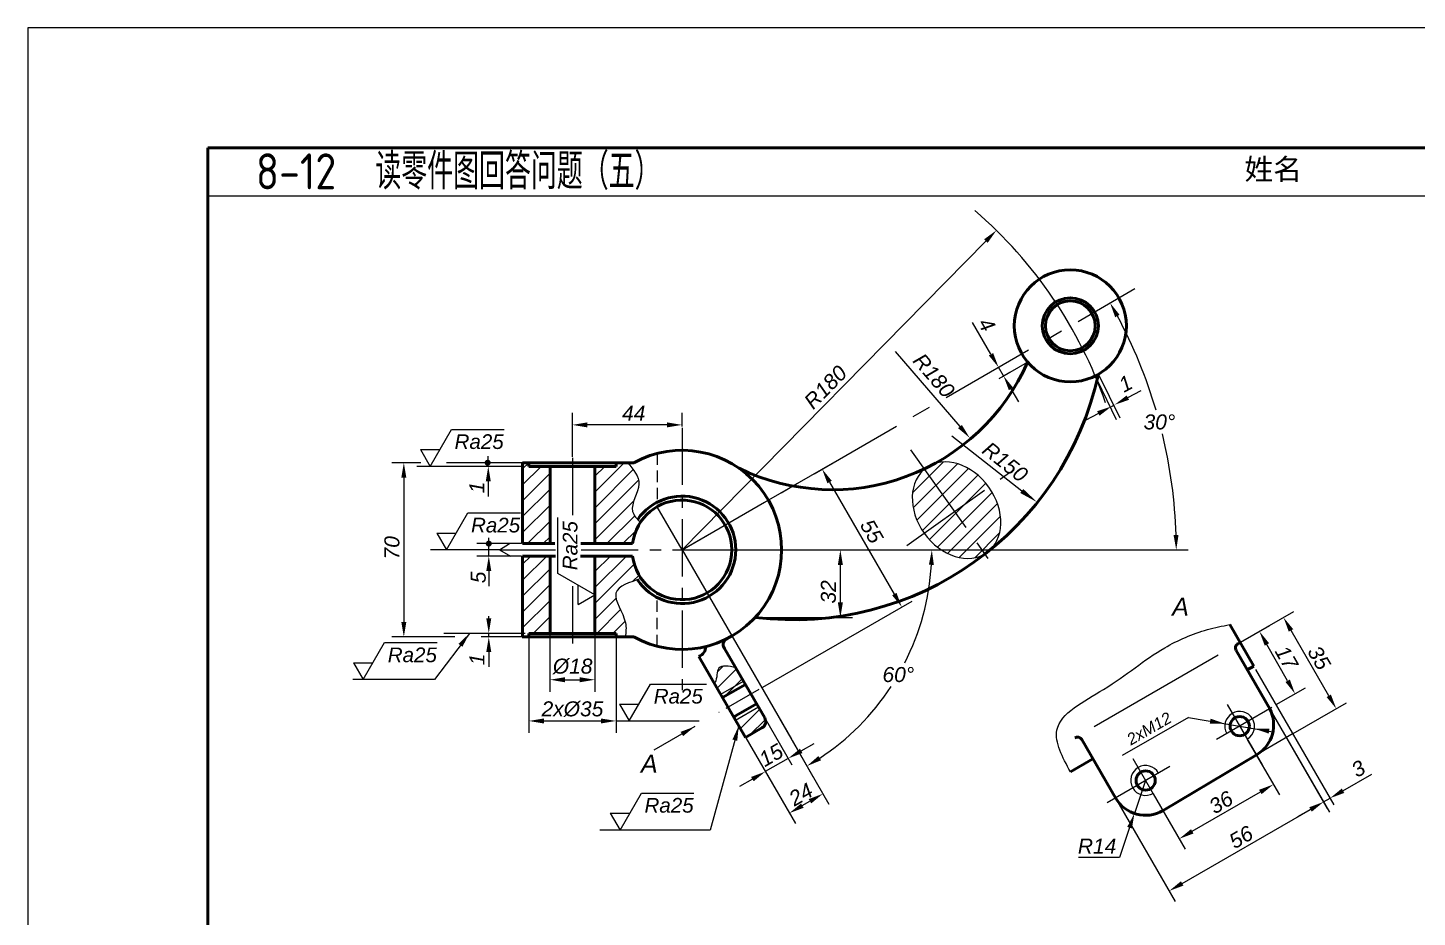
# Model space of a CAD drawing. Header units: millimetres. Extents: x 769 to 2439, y 381 to 1643.
# Drawn here: x 2067.2 to 2298.7, y 837.5 to 985.8 of the extents above; entities that cross this region are included whole.
import ezdxf
from ezdxf.enums import TextEntityAlignment as Align

# ---------------------------------------------------------------- set-up
doc = ezdxf.new("R2010")
doc.units = ezdxf.units.MM
doc.linetypes.add('CENTER', pattern=[50.8, 31.75, -6.35, 6.35, -6.35])
doc.linetypes.add('HIDDEN', pattern=[9.525, 6.35, -3.175])
for name, color, linetype in [('7标注层', 7, 'Continuous'), ('ST尺寸', 7, 'Continuous'), ('中心线', 250, 'CENTER'), ('文字', 7, 'Continuous'), ('答案细实线', 7, 'Continuous'), ('细实线', 7, 'Continuous'), ('虚线', 250, 'HIDDEN')]:
    doc.layers.add(name, color=color, linetype=linetype)
doc.layers.add('粗实线', color=7, linetype='Continuous', lineweight=50)
doc.styles.add('DIM', font='ariali.ttf')
doc.styles.add('样式 1', font='ariali.ttf')
doc.styles.add('汉字', font='gbenor.shx', dxfattribs={"height": 5, "bigfont": 'gbcbig.shx'})
doc.dimstyles.new('ISO-25', dxfattribs={"dimtxt": 2.5, "dimasz": 2.5, "dimexe": 1.25, "dimexo": 0.625, "dimtad": 1, "dimdec": 0, "dimtxsty": '样式 1', "dimcen": 2.5, "dimadec": 0, "dimazin": 0, "dimtfac": 1, "dimtdec": 0, "dimtmove": 0, "dimatfit": 3, "dimfxl": 0, "dimarcsym": 0})
doc.dimstyles.new('ISO-25$4', dxfattribs={"dimtxt": 2.5, "dimasz": 2.5, "dimexe": 1.25, "dimexo": 0.625, "dimtad": 1, "dimtoh": 1, "dimdec": 0, "dimlfac": 2, "dimdsep": 46, "dimtxsty": 'DIM', "dimcen": 2.5, "dimadec": 0, "dimazin": 0, "dimtfac": 1, "dimtdec": 0, "dimtmove": 0, "dimatfit": 1, "dimfxl": 0, "dimarcsym": 0})
doc.dimstyles.new('PC', dxfattribs={"dimtxt": 2.5, "dimasz": 2.5, "dimexe": 2, "dimexo": 0.0625, "dimgap": 0.5, "dimtad": 1, "dimdec": 0, "dimzin": 0, "dimdsep": 46, "dimtxsty": 'DIM', "dimcen": 0.09, "dimadec": 0, "dimazin": 0, "dimtol": 1, "dimtp": 0.021, "dimtm": 1e-09, "dimtfac": 0.5, "dimtdec": 3, "dimtofl": 0, "dimtmove": 0, "dimatfit": 3, "dimfxl": 0, "dimtolj": 1, "dimtzin": 0, "dimarcsym": 0})
doc.dimstyles.get("Standard").update_dxf_attribs({"dimtxt": 2.5, "dimasz": 2.5, "dimexe": 2, "dimexo": 0.0625, "dimgap": 0.5, "dimtad": 1, "dimdec": 0, "dimzin": 0, "dimdsep": 46, "dimtxsty": 'DIM', "dimcen": 0.09, "dimadec": 0, "dimazin": 0, "dimtfac": 1, "dimtdec": 0, "dimtofl": 0, "dimtmove": 0, "dimatfit": 3, "dimfxl": 0, "dimtolj": 1, "dimtzin": 0, "dimarcsym": 0})
doc.dimstyles.new('副本 (2) Standard水平', dxfattribs={"dimtxt": 2.5, "dimasz": 2.5, "dimexe": 2, "dimexo": 0.2, "dimgap": 0.7, "dimtad": 1, "dimtih": 1, "dimtoh": 1, "dimdec": 0, "dimlfac": 2, "dimzin": 0, "dimdsep": 46, "dimtxsty": '汉字', "dimcen": 0.09, "dimadec": 0, "dimazin": 0, "dimtfac": 1, "dimtdec": 0, "dimtofl": 0, "dimtmove": 0, "dimatfit": 0, "dimfxl": 0, "dimtolj": 1, "dimtzin": 0, "dimarcsym": 0})
doc.dimstyles.new('副本 Standard', dxfattribs={"dimtxt": 2.5, "dimasz": 2.5, "dimexe": 2, "dimexo": 0.2, "dimgap": 0.7, "dimtad": 1, "dimdec": 0, "dimlfac": 2, "dimzin": 0, "dimdsep": 46, "dimtxsty": '汉字', "dimcen": 0.09, "dimadec": 0, "dimazin": 0, "dimtfac": 1, "dimtdec": 0, "dimtofl": 0, "dimtmove": 0, "dimatfit": 0, "dimfxl": 0, "dimtolj": 1, "dimtzin": 0, "dimarcsym": 0})
pattern_1 = [(45, (1338.7997, 1055.9675), (-1.3258252, 1.3258252), [])]

# ---------------------------------------------------------------- blocks, each defined once
blk = doc.blocks.new('*D180')
at = {"layer": '7标注层', "color": 0, "lineweight": -2, "transparency": 16777216}
blk.add_line((2191.53, 898.73), (2260.57, 898.73), dxfattribs=at)
for start, end in [(16.4286, 28.2605), (1.7395, 13.5809)]:
    blk.add_arc((2176.22, 898.73), 82.35, start, end, dxfattribs=at)
at = {"layer": '7标注层', "color": 0, "transparency": 16777216}
for points in [[(2248.39, 937.52), (2249.12, 937.93), (2247.54, 939.91)], [(2258.95, 901.24), (2258.11, 901.23), (2258.57, 898.73)]]:
    blk.add_solid(points, dxfattribs=at)
at = {"layer": 'Defpoints', "color": 0, "transparency": 16777216}
for p in [(2251.66, 942.29), (2257.32, 913.03), (2145.78, 898.73), (2176.22, 898.73), (2191.33, 898.73)]:
    blk.add_point(p, dxfattribs=at)
at = {"layer": '7标注层', "color": 0, "transparency": 16777216, "insert": (2255.76, 920.05), "char_height": 2.5, "attachment_point": 5, "style": 'DIM'}
blk.add_mtext('\\A1;30°', dxfattribs=at)
blk = doc.blocks.new('*D181')
at = {"layer": '7标注层', "color": 0, "lineweight": -2, "transparency": 16777216}
for p, q in [((2188.02, 874.15), (2194.54, 862.88)), ((2184.22, 871.95), (2190.73, 860.68)), ((2196.07, 865.22), (2198.24, 866.47)), ((2193.91, 863.96), (2190.1, 861.76)), ((2187.94, 860.51), (2185.78, 859.26))]:
    blk.add_line(p, q, dxfattribs=at)
at = {"layer": '7标注层', "color": 0, "transparency": 16777216}
for points in [[(2195.87, 865.58), (2196.28, 864.85), (2193.91, 863.96)], [(2187.73, 860.87), (2188.15, 860.15), (2190.1, 861.76)]]:
    blk.add_solid(points, dxfattribs=at)
at = {"layer": 'Defpoints', "color": 0, "transparency": 16777216}
for p in [(2187.71, 874.69), (2183.91, 872.49), (2190.1, 861.76)]:
    blk.add_point(p, dxfattribs=at)
at = {"layer": '7标注层', "color": 0, "transparency": 16777216, "insert": (2191.06, 864.51), "char_height": 2.5, "attachment_point": 5, "rotation": 30.0244, "style": 'DIM'}
blk.add_mtext('15', dxfattribs=at)
blk = doc.blocks.new('*D182')
at = {"layer": '7标注层', "color": 0, "lineweight": -2, "transparency": 16777216}
for p, q in [((2227.7, 931.34), (2224.63, 936.66)), ((2228.78, 929.08), (2230.03, 929.8)), ((2229.78, 927.74), (2228.95, 929.18)), ((2229.61, 927.64), (2230.86, 928.37)), ((2231.03, 925.58), (2232.28, 923.41))]:
    blk.add_line(p, q, dxfattribs=at)
at = {"layer": '7标注层', "color": 0, "transparency": 16777216}
for points in [[(2228.06, 931.55), (2227.34, 931.14), (2228.95, 929.18)], [(2231.39, 925.78), (2230.67, 925.37), (2229.78, 927.74)]]:
    blk.add_solid(points, dxfattribs=at)
at = {"layer": 'Defpoints', "color": 0, "transparency": 16777216}
for p in [(2228.24, 928.77), (2229.07, 927.33), (2229.78, 927.74)]:
    blk.add_point(p, dxfattribs=at)
at = {"layer": '7标注层', "color": 0, "transparency": 16777216, "insert": (2227, 936.3), "char_height": 2.5, "attachment_point": 5, "rotation": 300, "style": 'DIM'}
blk.add_mtext('4', dxfattribs=at)
blk = doc.blocks.new('*D185')
at = {"layer": 'Defpoints', "color": 0, "transparency": 16777216}
for p in [(2253.47, 860.29), (2251.6, 854.79)]:
    blk.add_point(p, dxfattribs=at)
at = {"layer": '细实线', "color": 0, "lineweight": -2, "transparency": 16777216}
for p, q in [((2253.47, 860.29), (2251.6, 854.79)), ((2250.79, 852.42), (2249.11, 847.47)), ((2249.11, 847.47), (2242.28, 847.47))]:
    blk.add_line(p, q, dxfattribs=at)
at = {"layer": '细实线', "color": 0, "transparency": 16777216}
blk.add_solid([(2250.4, 852.55), (2251.18, 852.29), (2251.6, 854.79)], dxfattribs=at)
at = {"layer": '细实线', "color": 0, "transparency": 16777216, "insert": (2245.38, 849.35), "char_height": 2.5, "attachment_point": 5, "style": 'DIM'}
blk.add_mtext('R14', dxfattribs=at)
blk = doc.blocks.new('*D186')
at = {"layer": '7标注层', "color": 0, "lineweight": -2, "transparency": 16777216}
for p, q in [((2270.71, 878.17), (2283.74, 855.62)), ((2271.79, 878.8), (2284.81, 856.24)), ((2286.35, 858.58), (2291.16, 861.35)), ((2283.11, 856.7), (2284.19, 857.33)), ((2280.95, 855.45), (2278.78, 854.2))]:
    blk.add_line(p, q, dxfattribs=at)
at = {"layer": '7标注层', "color": 0, "transparency": 16777216}
for points in [[(2286.15, 858.94), (2286.56, 858.21), (2284.19, 857.33)], [(2280.74, 855.81), (2281.15, 855.09), (2283.11, 856.7)]]:
    blk.add_solid(points, dxfattribs=at)
at = {"layer": 'Defpoints', "color": 0, "transparency": 16777216}
for p in [(2270.4, 878.72), (2271.48, 879.34), (2284.19, 857.33)]:
    blk.add_point(p, dxfattribs=at)
at = {"layer": '7标注层', "color": 0, "transparency": 16777216, "insert": (2288.91, 862.24), "char_height": 2.5, "attachment_point": 5, "rotation": 30, "style": 'DIM'}
blk.add_mtext('3', dxfattribs=at)
blk = doc.blocks.new('_None')
blk = doc.blocks.new('*D187')
at = {"layer": 'Defpoints', "color": 0, "transparency": 16777216}
for p in [(2228.6, 952), (2176.22, 898.73)]:
    blk.add_point(p, dxfattribs=at)
at = {"layer": 'ST尺寸', "color": 0, "lineweight": -2, "transparency": 16777216}
blk.add_line((2176.22, 898.73), (2226.85, 950.22), dxfattribs=at)
at = {"layer": 'ST尺寸', "color": 0, "transparency": 16777216}
blk.add_solid([(2226.55, 950.51), (2227.15, 949.93), (2228.6, 952)], dxfattribs=at)
at = {"layer": 'ST尺寸', "color": 0, "transparency": 16777216, "insert": (2200.12, 925.86), "char_height": 2.5, "attachment_point": 5, "rotation": 45.4796, "style": 'DIM'}
blk.add_mtext('\\A1;R180', dxfattribs=at)
blk = doc.blocks.new('*D193')
at = {"layer": 'Defpoints', "color": 0, "transparency": 16777216}
for p in [(2176.22, 898.73), (2212.84, 889.2), (2189.5, 875.73)]:
    blk.add_point(p, dxfattribs=at)
at = {"layer": 'ST尺寸', "color": 0, "lineweight": -2, "transparency": 16777216}
for p, q in [((2176.39, 898.83), (2201.29, 913.21)), ((2200.8, 910.04), (2211.59, 891.36)), ((2189.68, 875.83), (2214.57, 890.2))]:
    blk.add_line(p, q, dxfattribs=at)
at = {"layer": 'ST尺寸', "color": 0, "transparency": 16777216}
for points in [[(2201.17, 910.25), (2200.44, 909.83), (2199.55, 912.21)], [(2211.95, 891.57), (2211.23, 891.16), (2212.84, 889.2)]]:
    blk.add_solid(points, dxfattribs=at)
at = {"layer": 'ST尺寸', "color": 0, "transparency": 16777216, "insert": (2207.82, 901.83), "char_height": 2.5, "attachment_point": 5, "rotation": 300, "style": 'DIM'}
blk.add_mtext('\\A1;55', dxfattribs=at)
blk = doc.blocks.new('*D194')
at = {"layer": 'Defpoints', "color": 0, "transparency": 16777216}
for p in [(2145.78, 898.73), (2155.13, 898.73), (2176.22, 898.73), (2208.1, 871.98), (2194.46, 867.15)]:
    blk.add_point(p, dxfattribs=at)
at = {"layer": 'ST尺寸', "color": 0, "lineweight": -2, "transparency": 16777216}
for p, q in [((2176.42, 898.73), (2219.84, 898.73)), ((2194.56, 866.98), (2198.03, 860.96))]:
    blk.add_line(p, q, dxfattribs=at)
for start, end in [(333.0951, 356.5578), (303.4422, 326.8051)]:
    blk.add_arc((2176.22, 898.73), 41.62, start, end, dxfattribs=at)
at = {"layer": 'ST尺寸', "color": 0, "transparency": 16777216}
for points in [[(2217.35, 896.25), (2218.18, 896.22), (2217.84, 898.73)], [(2199.38, 863.65), (2198.94, 864.36), (2197.03, 862.69)]]:
    blk.add_solid(points, dxfattribs=at)
at = {"layer": 'ST尺寸', "color": 0, "transparency": 16777216, "insert": (2212.26, 877.93), "char_height": 2.5, "attachment_point": 5, "style": 'DIM'}
blk.add_mtext('\\A1;60°', dxfattribs=at)
blk = doc.blocks.new('*D195')
at = {"layer": 'Defpoints', "color": 0, "transparency": 16777216}
for p in [(2192.82, 898.73), (2202.6, 898.73), (2188.42, 887.47)]:
    blk.add_point(p, dxfattribs=at)
at = {"layer": 'ST尺寸', "color": 0, "lineweight": -2, "transparency": 16777216}
for p, q in [((2193.02, 898.73), (2204.6, 898.73)), ((2202.6, 889.97), (2202.6, 896.23)), ((2188.62, 887.47), (2204.6, 887.47))]:
    blk.add_line(p, q, dxfattribs=at)
at = {"layer": 'ST尺寸', "color": 0, "transparency": 16777216}
for points in [[(2202.18, 896.23), (2203.02, 896.23), (2202.6, 898.73)], [(2202.18, 889.97), (2203.02, 889.97), (2202.6, 887.47)]]:
    blk.add_solid(points, dxfattribs=at)
at = {"layer": 'ST尺寸', "color": 0, "transparency": 16777216, "insert": (2200.62, 891.73), "char_height": 2.5, "attachment_point": 5, "rotation": 90, "style": 'DIM'}
blk.add_mtext('\\A1;32', dxfattribs=at)
blk = doc.blocks.new('*D196')
at = {"layer": 'Defpoints', "color": 0, "transparency": 16777216}
for p in [(2157.96, 919.57), (2176.22, 919.08), (2157.96, 914.05)]:
    blk.add_point(p, dxfattribs=at)
at = {"layer": 'ST尺寸', "color": 0, "lineweight": -2, "transparency": 16777216}
for p, q in [((2157.96, 914.25), (2157.96, 921.57)), ((2176.22, 919.28), (2176.22, 921.57)), ((2173.72, 919.57), (2160.46, 919.57))]:
    blk.add_line(p, q, dxfattribs=at)
at = {"layer": 'ST尺寸', "color": 0, "transparency": 16777216}
for points in [[(2160.46, 919.99), (2160.46, 919.15), (2157.96, 919.57)], [(2173.72, 919.99), (2173.72, 919.15), (2176.22, 919.57)]]:
    blk.add_solid(points, dxfattribs=at)
at = {"layer": 'ST尺寸', "color": 0, "transparency": 16777216, "insert": (2168.17, 921.52), "char_height": 2.5, "attachment_point": 5, "style": 'DIM'}
blk.add_mtext('\\A1;44', dxfattribs=at)
blk = doc.blocks.new('*D197')
at = {"layer": 'Defpoints', "color": 0, "transparency": 16777216}
for p in [(2154.22, 884.82), (2161.69, 884.82), (2161.69, 877.08)]:
    blk.add_point(p, dxfattribs=at)
at = {"layer": 'ST尺寸', "color": 0, "lineweight": -2, "transparency": 16777216}
for p, q in [((2154.22, 884.62), (2154.22, 875.08)), ((2161.69, 884.62), (2161.69, 875.08)), ((2156.72, 877.08), (2159.19, 877.08))]:
    blk.add_line(p, q, dxfattribs=at)
at = {"layer": 'ST尺寸', "color": 0, "transparency": 16777216}
for points in [[(2156.72, 877.5), (2156.72, 876.66), (2154.22, 877.08)], [(2159.19, 877.5), (2159.19, 876.66), (2161.69, 877.08)]]:
    blk.add_solid(points, dxfattribs=at)
at = {"layer": 'ST尺寸', "color": 0, "transparency": 16777216, "insert": (2158, 879.3), "char_height": 2.5, "attachment_point": 5, "style": 'DIM'}
blk.add_mtext('\\A1;%%C18', dxfattribs=at)
blk = doc.blocks.new('*D198')
at = {"layer": 'Defpoints', "color": 0, "transparency": 16777216}
for p in [(2150.7, 884.21), (2165.22, 884.21), (2165.22, 870.21)]:
    blk.add_point(p, dxfattribs=at)
at = {"layer": 'ST尺寸', "color": 0, "lineweight": -2, "transparency": 16777216}
for p, q in [((2150.7, 884.01), (2150.7, 868.21)), ((2165.22, 884.01), (2165.22, 868.21)), ((2153.2, 870.21), (2162.72, 870.21))]:
    blk.add_line(p, q, dxfattribs=at)
at = {"layer": 'ST尺寸', "color": 0, "transparency": 16777216}
for points in [[(2153.2, 870.62), (2153.2, 869.79), (2150.7, 870.21)], [(2162.72, 870.62), (2162.72, 869.79), (2165.22, 870.21)]]:
    blk.add_solid(points, dxfattribs=at)
at = {"layer": 'ST尺寸', "color": 0, "transparency": 16777216, "insert": (2157.96, 872.18), "char_height": 2.5, "attachment_point": 5, "style": 'DIM'}
blk.add_mtext('\\A1;2x%%c35', dxfattribs=at)
blk = doc.blocks.new('*D199')
at = {"layer": 'Defpoints', "color": 0, "transparency": 16777216}
for p in [(2270.37, 867.19), (2274.75, 859.62), (2254.7, 858.12)]:
    blk.add_point(p, dxfattribs=at)
at = {"layer": 'ST尺寸', "color": 0, "lineweight": -2, "transparency": 16777216}
for p, q in [((2270.41, 867.13), (2275.75, 857.89)), ((2254.73, 858.07), (2260.07, 848.83)), ((2261.23, 851.81), (2272.58, 858.37))]:
    blk.add_line(p, q, dxfattribs=at)
at = {"layer": 'ST尺寸', "color": 0, "transparency": 16777216}
for points in [[(2272.37, 858.73), (2272.79, 858.01), (2274.75, 859.62)], [(2261.03, 852.17), (2261.44, 851.45), (2259.07, 850.56)]]:
    blk.add_solid(points, dxfattribs=at)
at = {"layer": 'ST尺寸', "color": 0, "transparency": 16777216, "insert": (2266.02, 856.63), "char_height": 2.5, "attachment_point": 5, "rotation": 30.0401, "style": 'DIM'}
blk.add_mtext('\\A1;36', dxfattribs=at)
blk = doc.blocks.new('*D200')
at = {"layer": 'Defpoints', "color": 0, "transparency": 16777216}
for p in [(2274.15, 872.23), (2248.43, 857.39), (2283.11, 856.71)]:
    blk.add_point(p, dxfattribs=at)
at = {"layer": 'ST尺寸', "color": 0, "lineweight": -2, "transparency": 16777216}
for p, q in [((2274.18, 872.17), (2284.1, 854.98)), ((2248.47, 857.33), (2258.39, 840.13)), ((2259.56, 843.12), (2280.94, 855.46))]:
    blk.add_line(p, q, dxfattribs=at)
at = {"layer": 'ST尺寸', "color": 0, "transparency": 16777216}
for points in [[(2280.73, 855.82), (2281.15, 855.1), (2283.11, 856.71)], [(2259.35, 843.48), (2259.76, 842.76), (2257.39, 841.87)]]:
    blk.add_solid(points, dxfattribs=at)
at = {"layer": 'ST尺寸', "color": 0, "transparency": 16777216, "insert": (2269.36, 850.83), "char_height": 2.5, "attachment_point": 5, "rotation": 29.9907, "style": 'DIM'}
blk.add_mtext('\\A1;56', dxfattribs=at)
blk = doc.blocks.new('*D201')
at = {"layer": 'Defpoints', "color": 0, "transparency": 16777216}
for p in [(2272.43, 885.14), (2269.25, 883.32), (2275.19, 872.92)]:
    blk.add_point(p, dxfattribs=at)
at = {"layer": 'ST尺寸', "color": 0, "lineweight": -2, "transparency": 16777216}
for p, q in [((2269.31, 883.35), (2274.17, 886.13)), ((2277.13, 876.9), (2273.67, 882.96)), ((2275.24, 872.95), (2280.11, 875.72))]:
    blk.add_line(p, q, dxfattribs=at)
at = {"layer": 'ST尺寸', "color": 0, "transparency": 16777216}
for points in [[(2274.04, 883.17), (2273.31, 882.76), (2272.43, 885.14)], [(2277.49, 877.11), (2276.77, 876.7), (2278.37, 874.73)]]:
    blk.add_solid(points, dxfattribs=at)
at = {"layer": 'ST尺寸', "color": 0, "transparency": 16777216, "insert": (2276.95, 880.77), "char_height": 2.5, "attachment_point": 5, "rotation": 299.7011, "style": 'DIM'}
blk.add_mtext('\\A1;17', dxfattribs=at)
blk = doc.blocks.new('*D202')
at = {"layer": 'Defpoints', "color": 0, "transparency": 16777216}
for p in [(2276.44, 887.47), (2269.2, 883.29), (2277.99, 868.06)]:
    blk.add_point(p, dxfattribs=at)
at = {"layer": 'ST尺寸', "color": 0, "lineweight": -2, "transparency": 16777216}
for p, q in [((2269.25, 883.32), (2278.17, 888.47)), ((2283.98, 874.4), (2277.69, 885.3)), ((2278.04, 868.09), (2286.96, 873.24))]:
    blk.add_line(p, q, dxfattribs=at)
at = {"layer": 'ST尺寸', "color": 0, "transparency": 16777216}
for points in [[(2278.05, 885.51), (2277.32, 885.09), (2276.44, 887.47)], [(2284.34, 874.61), (2283.62, 874.2), (2285.23, 872.24)]]:
    blk.add_solid(points, dxfattribs=at)
at = {"layer": 'ST尺寸', "color": 0, "transparency": 16777216, "insert": (2282.37, 880.74), "char_height": 2.5, "attachment_point": 5, "rotation": 300, "style": 'DIM'}
blk.add_mtext('\\A1;35', dxfattribs=at)
blk = doc.blocks.new('*D226')
at = {"layer": '7标注层', "color": 0, "lineweight": -2, "transparency": 16777216}
for p, q in [((2192.44, 870.64), (2200.7, 856.34)), ((2186.84, 867.41), (2195.1, 853.1)), ((2196.26, 856.09), (2197.53, 856.82))]:
    blk.add_line(p, q, dxfattribs=at)
at = {"layer": '7标注层', "color": 0, "transparency": 16777216}
for points in [[(2197.33, 857.18), (2197.74, 856.46), (2199.7, 858.07)], [(2196.06, 856.45), (2196.47, 855.72), (2194.1, 854.84)]]:
    blk.add_solid(points, dxfattribs=at)
at = {"layer": 'Defpoints', "color": 0, "transparency": 16777216}
for p in [(2192.41, 870.7), (2186.81, 867.46), (2199.7, 858.07)]:
    blk.add_point(p, dxfattribs=at)
at = {"layer": '7标注层', "color": 0, "transparency": 16777216, "insert": (2196.02, 857.97), "char_height": 2.5, "attachment_point": 5, "rotation": 30, "style": 'DIM'}
blk.add_mtext('\\A1;24', dxfattribs=at)

msp = doc.modelspace()

# ---------------------------------------------------------------- hatches: boundary and pattern name
at = {"layer": 'ST尺寸'}
h = msp.add_hatch(dxfattribs=at)
h.set_pattern_fill('ANSI31', color=256, scale=15, style=0)
h.set_pattern_definition(pattern_1)
h.paths.add_polyline_path([(2154.224, 897.697), (2149.659, 897.697), (2149.659, 884.209), (2150.696, 884.209), (2150.696, 884.816), (2154.224, 884.816)])
edge = h.paths.add_edge_path()
edge.add_spline(control_points=[(2166.058, 888.572), (2165.541, 889.687), (2164.294, 892.133), (2167.065, 893.191), (2168.786, 893.743)], knot_values=[0.70377, 0.70377, 0.70377, 0.70377, 4.9570393, 10.5717965, 10.5717965, 10.5717965, 10.5717965], degree=3, periodic=0)
edge.add_spline(control_points=[(2168.786, 893.743), (2169.002, 893.812), (2169.22, 893.881), (2169.438, 893.949)], knot_values=[0, 0, 0, 0, 0.70377, 0.70377, 0.70377, 0.70377], degree=3, periodic=0)
edge.add_arc((2176.22, 898.735), 8.301, 187.271, 215.20815, ccw=False)
edge.add_line((2167.987, 897.684), (2167.974, 897.697))
edge.add_line((2167.974, 897.697), (2161.694, 897.697))
edge.add_line((2161.694, 897.697), (2161.694, 884.816))
edge.add_line((2161.694, 884.816), (2162.302, 884.816))
edge.add_line((2162.302, 884.816), (2166.058, 888.572))
edge = h.paths.add_edge_path()
edge.add_spline(control_points=[(2168.833, 903.795), (2168.44, 904.227), (2167.15, 905.934), (2170.194, 909.671), (2168.126, 912.128), (2167.173, 913.261)], knot_values=[0, 0, 0, 0, 2.1315208, 8.2209366, 13.4280731, 13.4280731, 13.4280731, 13.4280731], degree=3, periodic=0)
edge.add_line((2167.173, 913.261), (2165.222, 913.261))
edge.add_line((2165.222, 913.261), (2165.222, 912.653))
edge.add_line((2165.222, 912.653), (2161.694, 912.653))
edge.add_line((2161.694, 912.653), (2161.694, 899.772))
edge.add_line((2161.694, 899.772), (2167.985, 899.772))
edge.add_arc((2176.22, 898.735), 8.301, 146.56184, 172.81924, ccw=False)
edge.add_spline(control_points=[(2169.294, 903.309), (2169.137, 903.47), (2168.981, 903.632), (2168.833, 903.795)], knot_values=[13.4280731, 13.4280731, 13.4280731, 13.4280731, 14.2325612, 14.2325612, 14.2325612, 14.2325612], degree=3, periodic=0)
h.paths.add_polyline_path([(2154.224, 912.653), (2150.696, 912.653), (2150.696, 913.261), (2149.659, 913.261), (2149.659, 899.772), (2154.224, 899.772)])
edge = h.paths.add_edge_path()
edge.add_spline(control_points=[(2166.79, 884.209), (2166.873, 884.992), (2167.022, 886.408), (2166.36, 887.918), (2166.058, 888.572)], knot_values=[10.5717965, 10.5717965, 10.5717965, 10.5717965, 13.6613, 16.1552991, 16.1552991, 16.1552991, 16.1552991], degree=3, periodic=0)
edge.add_line((2166.058, 888.572), (2162.302, 884.816))
edge.add_line((2162.302, 884.816), (2165.222, 884.816))
edge.add_line((2165.222, 884.816), (2165.222, 884.209))
edge.add_line((2165.222, 884.209), (2166.79, 884.209))
at = {"layer": '细实线'}
h = msp.add_hatch(dxfattribs=at)
h.set_pattern_fill('ANSI31', color=256, scale=15, style=0)
h.set_pattern_definition(pattern_1)
edge = h.paths.add_edge_path()
edge.add_line((2221.63, 905.118), (2226.658, 898.046))
edge.add_ellipse((2221.957, 905.35), major_axis=(5.038, -7.085), ratio=0.7604597, start_angle=-3.48203, end_angle=90)
edge.add_line((2227.345, 909.181), (2221.63, 905.118))
edge = h.paths.add_edge_path()
edge.add_ellipse((2221.957, 905.35), major_axis=(5.038, -7.085), ratio=0.7604597, start_angle=90, end_angle=183.48203)
edge.add_line((2216.601, 912.19), (2221.63, 905.118))
edge.add_line((2221.63, 905.118), (2227.345, 909.181))
edge = h.paths.add_edge_path()
edge.add_ellipse((2221.957, 905.35), major_axis=(5.038, -7.085), ratio=0.7604597, start_angle=183.48203, end_angle=270)
edge.add_line((2216.569, 901.519), (2221.63, 905.118))
edge.add_line((2221.63, 905.118), (2216.601, 912.19))
edge = h.paths.add_edge_path()
edge.add_line((2221.63, 905.118), (2216.569, 901.519))
edge.add_ellipse((2221.957, 905.35), major_axis=(5.038, -7.085), ratio=0.7604597, start_angle=270, end_angle=356.51797)
edge.add_line((2226.658, 898.046), (2221.63, 905.118))
h = msp.add_hatch(dxfattribs=at)
h.set_pattern_fill('ANSI31', color=256, scale=15, style=0)
h.set_pattern_definition(pattern_1)
edge = h.paths.add_edge_path()
edge.add_line((2186.466, 876.849), (2185.177, 879.081))
edge.add_spline(control_points=[(2185.177, 879.081), (2183.994, 879.344), (2181.772, 879.838), (2182.136, 877.209), (2181.649, 876.515), (2181.61, 876.467)], knot_values=[0, 0, 0, 0, 3.6633149, 6.8790352, 7.1312754, 7.1312754, 7.1312754, 7.1312754], degree=3, periodic=0)
edge.add_line((2181.61, 876.467), (2182.659, 874.651))
edge.add_line((2182.659, 874.651), (2186.466, 876.849))
h.paths.add_polyline_path([(2182.659, 874.651), (2182.97, 874.112), (2186.777, 876.31), (2186.466, 876.849)])
h.paths.add_polyline_path([(2189.538, 869.038, 0.4142136), (2189.993, 870.738), (2188.956, 872.536), (2185.149, 870.338), (2186.809, 867.462)])
h.paths.add_polyline_path([(2188.956, 872.536), (2188.645, 873.075), (2184.838, 870.877), (2185.149, 870.338)])

# ---------------------------------------------------------------- linework, layer by layer
at = {"layer": '7标注层'}
for p, q in [((2134.24, 912.653), (2137.797, 918.813)), ((2137.797, 918.813), (2146.563, 918.813)), ((2132.624, 915.453), (2134.24, 912.653)), ((2132.624, 915.453), (2135.857, 915.453)), ((2132.691, 913.261), (2127.868, 913.261)), ((2150.496, 913.261), (2136.985, 913.261)), ((2150.015, 913.261), (2141.934, 913.261)), ((2149.459, 912.653), (2141.934, 912.653)), ((2129.868, 910.761), (2129.868, 886.709)), ((2143.934, 910.153), (2143.934, 907.653)), ((2136.983, 898.735), (2140.54, 904.895)), ((2140.54, 904.895), (2149.306, 904.895)), ((2155.534, 894.813), (2155.534, 904.146)), ((2135.367, 901.535), (2136.983, 898.735)), ((2135.367, 901.535), (2138.6, 901.535)), ((2161.694, 891.257), (2155.534, 894.813)), ((2158.894, 889.64), (2158.894, 892.873)), ((2158.894, 889.64), (2161.694, 891.257)), ((2144.021, 887.316), (2144.021, 887.706)), ((2150.071, 884.816), (2142.771, 884.816)), ((2144.021, 884.209), (2144.021, 884.816)), ((2123.112, 877.105), (2126.668, 883.265)), ((2126.668, 883.265), (2135.434, 883.265)), ((2138.358, 884.209), (2127.868, 884.209)), ((2150.159, 884.209), (2142.771, 884.209)), ((2149.034, 884.209), (2142.771, 884.209)), ((2121.495, 879.905), (2123.112, 877.105)), ((2121.495, 879.905), (2124.728, 879.905)), ((2144.021, 881.709), (2144.021, 879.209)), ((2167.425, 870.207), (2170.981, 876.367)), ((2170.981, 876.367), (2180.314, 876.367)), ((2165.808, 873.007), (2167.425, 870.207)), ((2165.808, 873.007), (2169.041, 873.007)), ((2165.889, 852.018), (2169.446, 858.178)), ((2169.446, 858.178), (2178.212, 858.178)), ((2164.273, 854.818), (2165.889, 852.018)), ((2164.273, 854.818), (2167.506, 854.818))]:
    msp.add_line(p, q, dxfattribs=at)
msp.add_spline([(2240.945, 861.708), (2238.671, 868.677), (2246.457, 875.472), (2256.644, 882.41), (2263.759, 885.442), (2267.475, 886.276)], degree=3, dxfattribs=at)
for points in [[(2129.451, 910.761), (2130.285, 910.761), (2129.868, 913.261)], [(2143.518, 910.153), (2144.351, 910.153), (2143.934, 912.653)], [(2129.451, 886.709), (2130.285, 886.709), (2129.868, 884.209)], [(2143.604, 887.316), (2144.437, 887.316), (2144.021, 884.816)], [(2143.604, 881.709), (2144.437, 881.709), (2144.021, 884.209)]]:
    msp.add_solid(points, dxfattribs=at)
at = {"layer": 'ST尺寸'}
for p, q in [((2211.73, 931.815), (2222.528, 919.294)), ((2245.363, 927.022), (2248.581, 920.487)), ((2245.586, 928), (2249.159, 920.744)), ((2221.154, 917.719), (2232.82, 908.553)), ((2141.924, 912.653), (2132.027, 912.653)), ((2143.934, 912.653), (2143.934, 914.361)), ((2144.021, 897.697), (2144.021, 900.733)), ((2145.781, 898.735), (2134.295, 898.735)), ((2149.459, 899.772), (2142.021, 899.772)), ((2145.781, 898.735), (2147.492, 899.772)), ((2145.781, 898.735), (2147.655, 897.697)), ((2176.22, 898.735), (2194.456, 867.151)), ((2149.459, 897.697), (2142.021, 897.697)), ((2144.021, 895.197), (2144.021, 892.697)), ((2142.771, 884.816), (2136.545, 884.816)), ((2260.582, 870.802), (2249.566, 864.442)), ((2260.582, 870.802), (2274.668, 868.375)), ((2165.222, 870.207), (2179.071, 870.207)), ((2269.04, 869.329), (2269.22, 869.329)), ((2269.13, 869.239), (2269.13, 869.419))]:
    msp.add_line(p, q, dxfattribs=at)
at = {"layer": 'ST尺寸', "const_width": 0.45}
for points in [[(2143.556, 913.261, 1), (2144.106, 913.261, 1)], [(2143.746, 899.772, 1), (2144.296, 899.772, 1)]]:
    msp.add_lwpolyline(points, format="xyb", close=True, dxfattribs=at)
at = {"layer": 'ST尺寸'}
for centre, radius, start, end in [((2176.22, 898.735), 74.705, 19.14462, 49.2036), ((2269.13, 869.329), 2.477, 301.78953, 210)]:
    msp.add_arc(centre, radius, start, end, dxfattribs=at)
for points in [[(2222.844, 919.566), (2222.213, 919.021), (2224.161, 917.4)], [(2233.078, 908.88), (2232.563, 908.225), (2235.432, 906.655)], [(2143.604, 895.197), (2144.437, 895.197), (2144.021, 897.697)], [(2264.296, 870.585), (2264.154, 869.763), (2266.689, 869.749)], [(2274.109, 868.925), (2273.972, 868.103), (2271.574, 868.923)]]:
    msp.add_solid(points, dxfattribs=at)
at = {"layer": '中心线', "ltscale": 0.5}
for p, q in [((2176.22, 898.735), (2251.656, 942.287)), ((2214.309, 915.414), (2228.951, 894.822)), ((2213.696, 899.477), (2230.796, 911.635)), ((2267.035, 872.938), (2272.878, 862.874)), ((2274.493, 872.425), (2265.254, 867.091)), ((2250.663, 865.146), (2250.694, 865.092)), ((2251.342, 863.964), (2257.011, 854.093)), ((2257.474, 862.599), (2247.052, 856.582))]:
    msp.add_line(p, q, dxfattribs=at)
at = {"layer": '中心线', "ltscale": 0.3}
for p, q in [((2176.22, 919.079), (2176.22, 875.332)), ((2157.959, 914.051), (2157.959, 904.246)), ((2145.781, 898.735), (2155.131, 898.735)), ((2159.4, 898.735), (2186.507, 898.735)), ((2157.959, 892.665), (2157.959, 882.746))]:
    msp.add_line(p, q, dxfattribs=at)
at = {"layer": '中心线', "ltscale": 0.2}
msp.add_line((2189.005, 875.439), (2182.376, 871.608), dxfattribs=at)
at = {"layer": '文字', "color": 7}
for p, q in [((2250.507, 924.116), (2252.71, 925.297)), ((2245.586, 921.476), (2243.383, 920.294)), ((2247.789, 922.658), (2248.304, 922.934))]:
    msp.add_line(p, q, dxfattribs=at)
at = {"layer": '文字'}
msp.add_line((2278.045, 868.093), (2272.042, 864.63), dxfattribs=at)
at = {"layer": '文字', "color": 7}
for points in [[(2250.31, 924.483), (2250.704, 923.748), (2248.304, 922.934)], [(2245.389, 921.843), (2245.783, 921.109), (2247.789, 922.658)]]:
    msp.add_solid(points, dxfattribs=at)
at = {"layer": '答案细实线'}
for p, q in [((2439.211, 985.782), (2067.211, 985.782)), ((2067.211, 985.782), (2067.211, 720.782)), ((2097.211, 957.782), (2422.211, 957.782)), ((2244.891, 869.29), (2265.548, 881.216))]:
    msp.add_line(p, q, dxfattribs=at)
at = {"layer": '答案细实线', "extrusion": (0, 0, -1)}
msp.add_ellipse((2221.957, 905.35), major_axis=(5.038, -7.085), ratio=0.7604597, dxfattribs=at)
at = {"layer": '粗实线'}
for p, q in [((2422.211, 965.782), (2097.211, 965.782)), ((2097.211, 965.782), (2097.211, 737.782)), ((2149.659, 913.261), (2149.659, 899.772)), ((2157.959, 913.261), (2149.659, 913.261)), ((2150.696, 913.261), (2150.696, 912.653)), ((2157.959, 912.653), (2150.696, 912.653)), ((2154.224, 899.772), (2154.224, 912.653)), ((2157.959, 913.261), (2168.183, 913.261)), ((2157.959, 912.653), (2165.222, 912.653)), ((2161.694, 899.772), (2161.694, 912.653)), ((2165.222, 913.261), (2165.222, 912.653)), ((2155.023, 899.772), (2149.659, 899.772)), ((2167.985, 899.772), (2159.336, 899.772)), ((2155.131, 897.697), (2149.659, 897.697)), ((2149.659, 884.209), (2149.659, 897.697)), ((2154.224, 897.697), (2154.224, 884.816)), ((2167.985, 897.697), (2159.314, 897.697)), ((2161.694, 897.697), (2161.694, 884.816)), ((2157.959, 884.816), (2150.696, 884.816)), ((2150.696, 884.209), (2150.696, 884.816)), ((2157.959, 884.816), (2165.222, 884.816)), ((2165.222, 884.816), (2165.222, 884.209)), ((2271.481, 879.338), (2267.475, 886.276)), ((2157.959, 884.209), (2149.59, 884.209)), ((2157.959, 884.209), (2168.183, 884.209)), ((2183.32, 882.297), (2189.993, 870.738)), ((2269.199, 883.29), (2268.839, 883.082)), ((2179.017, 880.959), (2186.809, 867.462)), ((2274.149, 872.226), (2268.535, 881.949)), ((2271.481, 879.338), (2270.402, 878.715)), ((2182.97, 874.112), (2186.777, 876.31)), ((2184.838, 870.877), (2188.645, 873.075)), ((2189.538, 869.038), (2186.809, 867.462)), ((2242.823, 867.104), (2248.437, 857.381)), ((2244.69, 863.87), (2240.945, 861.708)), ((2256.374, 855.255), (2272.042, 864.63))]:
    msp.add_line(p, q, dxfattribs=at)
for centre, radius in [((2240.917, 936.087), 9.338), ((2240.917, 936.087), 4.668), ((2240.917, 936.087), 4.15), ((2269.141, 869.335), 1.604), ((2253.468, 860.286), 1.604)]:
    msp.add_circle(centre, radius, dxfattribs=at)
for centre, radius, start, end in [((2201.272, 944.255), 35.495, 244.02261, 336.40805), ((2194.783, 939.08), 51.998, 262.9693, 347.69686), ((2176.22, 898.735), 16.601, 241.04498, 118.95502), ((2176.22, 898.735), 8.954, 0, 145.59212), ((2176.22, 898.735), 8.301, 0, 172.81924), ((2176.22, 898.735), 8.301, 187.18076, 0), ((2176.22, 898.735), 8.954, 213.87994, 0), ((2178.45, 882.586), 1.722, 289.22711, 0.8323), ((2184.066, 882.973), 1.007, 113.31941, 222.14999), ((2269.254, 882.364), 0.83, 120, 210), ((2188.915, 870.116), 1.245, 300, 30), ((2268.982, 869.569), 5.81, 301.78953, 27.21512), ((2242.104, 866.689), 0.83, 30, 120), ((2253.468, 860.286), 5.81, 210, 300)]:
    msp.add_arc(centre, radius, start, end, dxfattribs=at)
at = {"layer": '细实线'}
for p, q in [((2229.07, 927.331), (2233.789, 930.055)), ((2150.163, 912.846), (2150.164, 912.845)), ((2176.22, 898.735), (2172.07, 905.923)), ((2167.974, 897.697), (2167.987, 897.684)), ((2182.659, 874.651), (2186.466, 876.849)), ((2185.149, 870.338), (2188.956, 872.536))]:
    msp.add_line(p, q, dxfattribs=at)
at = {"layer": '细实线', "ltscale": 0.5}
msp.add_line((2191.827, 898.735), (2254.758, 898.735), dxfattribs=at)
at = {"layer": '细实线'}
msp.add_arc((2253.468, 860.286), 2.49, 30, 300, dxfattribs=at)
for points in [[(2167.173, 913.261), (2169.049, 909.717), (2167.983, 905.151), (2169.294, 903.309)], [(2169.438, 893.949), (2165.213, 891.538), (2166.79, 886.588), (2166.79, 884.209)]]:
    msp.add_spline(points, degree=3, dxfattribs=at)
msp.add_open_spline([(2185.177, 879.081), (2183.994, 879.344), (2181.772, 879.838), (2182.136, 877.209), (2181.649, 876.515), (2181.61, 876.467)], degree=3, knots=[0, 0, 0, 0, 3.6633149, 6.8790352, 7.1312754, 7.1312754, 7.1312754, 7.1312754], dxfattribs=at)
at = {"layer": '虚线', "ltscale": 0.3}
for p, q in [((2172.07, 914.809), (2172.07, 905.923)), ((2172.07, 882.661), (2172.07, 891.546))]:
    msp.add_line(p, q, dxfattribs=at)

# ---------------------------------------------------------------- texts
at = {"layer": '7标注层', "ltscale": 0.6, "style": 'DIM'}
for p in [(2142.411, 916.779), (2145.154, 902.86), (2131.283, 881.23), (2175.596, 874.332), (2174.06, 856.143)]:
    msp.add_text('Ra25', height=2.45, dxfattribs=at).set_placement(p, align=Align.MIDDLE_CENTER)
msp.add_text('Ra25', height=2.45, rotation=90, dxfattribs=at).set_placement((2157.569, 899.428), align=Align.MIDDLE_CENTER)
at = {"layer": '7标注层', "attachment_point": 5, "style": 'DIM'}
for s, insert, char_height, rotation in [('\\A1;1', (2142.031, 909.141), 2.5, 90), ('\\A1;70', (2127.892, 899.08), 2.5, 90), ('1', (2142.056, 880.467), 2.5, 90), ('2xM12', (2254.036, 868.949), 1.925, 30)]:
    msp.add_mtext(s, dxfattribs=dict(at, insert=insert, char_height=char_height, rotation=rotation))
at = {"layer": 'ST尺寸', "style": 'DIM'}
for p in [(2257.878, 887.749), (2169.363, 861.562)]:
    msp.add_text('A', height=3, dxfattribs=at).set_placement(p)
at = {"layer": 'ST尺寸', "char_height": 2.5, "attachment_point": 5, "style": 'DIM'}
for s, insert, rotation in [('\\A1;R180', (2218.187, 927.806), 310.7733), ('\\A1;R150', (2230.051, 913.392), 321.84459), ('\\A1;5', (2142.278, 894.139), 90)]:
    msp.add_mtext(s, dxfattribs=dict(at, insert=insert, rotation=rotation))
at = {"layer": '文字', "color": 7, "insert": (2098.711, 961.782), "char_height": 6, "width": 313.5, "attachment_point": 4, "style": '汉字'}
msp.add_mtext('  8-12  读零件图回答问题（五）  ', dxfattribs=at)
at = {"layer": '文字', "color": 7, "insert": (2265.186, 962.009), "char_height": 3.5, "width": 313.5, "attachment_point": 4}
msp.add_mtext('{\\fSimSun|b0|i0|c134|p2;  姓名            班级              学号}', dxfattribs=at)
at = {"layer": '文字', "color": 7, "insert": (2250.113, 926.46), "char_height": 2.5, "attachment_point": 5, "rotation": 28.20834, "style": 'DIM'}
msp.add_mtext('1', dxfattribs=at)

# ---------------------------------------------------------------- dimensions: what is measured, and where the dimension line sits
at = {"layer": '7标注层', "ltscale": 0.5}
dim = msp.add_angular_dim_2l(base=(2257.317, 913.034), line1=((2145.781, 898.735), (2191.333, 898.735)), line2=((2176.22, 898.735), (2251.656, 942.287)), dimstyle='副本 (2) Standard水平', override={"dimtxsty": 'DIM'}, dxfattribs=at)
dim.commit()
dim.dimension.update_dxf_attribs({"geometry": '*D180', "text_midpoint": (2255.762, 920.048)})
at = {"layer": '7标注层'}
for base, p1, p2, angle, text, override, picture, middle in [((2229.782, 927.741), (2228.24, 928.768), (2229.07, 927.331), 300, '4', {"dimtxsty": 'DIM'}, '*D182', (2225.38, 935.364)), ((2284.189, 857.325), (2270.402, 878.715), (2271.481, 879.338), 30, '3', {"dimtxsty": 'DIM', "dimldrblk": 'None'}, '*D186', (2289.857, 860.598)), ((2190.105, 861.765), (2187.711, 874.691), (2183.906, 872.492), 210.02437, '15', {"dimtxsty": 'DIM'}, '*D181', (2192.008, 862.865))]:
    dim = msp.add_linear_dim(base=base, p1=p1, p2=p2, angle=angle, text=text, dimstyle='ISO-25', override=override, dxfattribs=at)
    dim.commit()
    dim.dimension.update_dxf_attribs({"geometry": picture, "text_midpoint": middle, "dimtype": 161})
dim = msp.add_aligned_dim(p1=(2186.809, 867.462), p2=(2192.409, 870.695), distance=-14.58, text='24', dimstyle='Standard', dxfattribs=at)
dim.commit()
dim.dimension.update_dxf_attribs({"geometry": '*D226', "text_midpoint": (2196.022, 857.972)})
at = {"layer": 'ST尺寸'}
dim = msp.add_radius_dim(center=(2176.22, 898.735), mpoint=(2228.601, 952), text='R180', dimstyle='副本 Standard', override={"dimtxsty": 'DIM'}, dxfattribs=at)
dim.commit()
dim.dimension.update_dxf_attribs({"geometry": '*D187', "text_midpoint": (2200.125, 925.862)})
for base, p1, p2, text, override, picture, middle in [((2157.959, 919.57), (2176.22, 919.079), (2157.959, 914.051), '44', {"dimtxsty": 'DIM'}, '*D196', (2168.17, 919.57)), ((2161.694, 877.079), (2154.224, 884.816), (2161.694, 884.816), '%%C18', {"dimtxsty": 'DIM', "dimtmove": 2}, '*D197', (2158.004, 879.295))]:
    dim = msp.add_linear_dim(base=base, p1=p1, p2=p2, text=text, dimstyle='副本 Standard', override=override, dxfattribs=at)
    dim.commit()
    dim.dimension.update_dxf_attribs({"geometry": picture, "text_midpoint": middle, "dimtype": 160})
for base, p1, p2, angle, text, picture, middle, dimtype in [((2212.838, 889.199), (2176.22, 898.735), (2189.504, 875.727), 300, '55', '*D193', (2206.115, 900.844), 161), ((2202.599, 898.735), (2188.418, 887.473), (2192.822, 898.735), 90, '32', '*D195', (2202.599, 891.73), 160)]:
    dim = msp.add_linear_dim(base=base, p1=p1, p2=p2, angle=angle, text=text, dimstyle='副本 Standard', override={"dimtxsty": 'DIM'}, dxfattribs=at)
    dim.commit()
    dim.dimension.update_dxf_attribs({"geometry": picture, "text_midpoint": middle, "dimtype": dimtype})
dim = msp.add_angular_dim_2l(base=(2208.102, 871.983), line1=((2145.781, 898.735), (2155.131, 898.735)), line2=((2176.22, 898.735), (2194.456, 867.151)), dimstyle='副本 (2) Standard水平', override={"dimtxsty": 'DIM'}, dxfattribs=at)
dim.commit()
dim.dimension.update_dxf_attribs({"geometry": '*D194', "text_midpoint": (2212.263, 877.925)})
for p1, p2, distance, text, picture, middle in [((2277.991, 868.062), (2269.199, 883.29), -8.356, '35', '*D202', (2282.37, 880.742)), ((2248.434, 857.385), (2274.149, 872.226), -17.918, '56', '*D200', (2269.36, 850.826)), ((2254.698, 858.121), (2270.374, 867.186), -8.735, '36', '*D199', (2266.019, 856.63))]:
    dim = msp.add_aligned_dim(p1=p1, p2=p2, distance=distance, text=text, dimstyle='Standard', dxfattribs=at)
    dim.commit()
    dim.dimension.update_dxf_attribs({"geometry": picture, "text_midpoint": middle})
dim = msp.add_linear_dim(base=(2272.435, 885.136), p1=(2275.188, 872.916), p2=(2269.253, 883.321), angle=119.70105, text='17', dimstyle='Standard', dxfattribs=at)
dim.commit()
dim.dimension.update_dxf_attribs({"geometry": '*D201', "text_midpoint": (2275.421, 879.902), "dimtype": 161})
dim = msp.add_linear_dim(base=(2165.222, 870.207), p1=(2150.696, 884.209), p2=(2165.222, 884.209), text='2x%%c35', dimstyle='副本 Standard', override={"dimtxsty": 'DIM'}, dxfattribs=at)
dim.commit()
dim.dimension.update_dxf_attribs({"geometry": '*D198', "text_midpoint": (2157.959, 872.183)})
at = {"layer": '细实线'}
dim = msp.add_radius_dim(center=(2253.468, 860.286), mpoint=(2251.596, 854.786), text='R14', dimstyle='ISO-25$4', dxfattribs=at)
dim.commit()
dim.dimension.update_dxf_attribs({"geometry": '*D185', "text_midpoint": (2245.382, 847.468), "dimtype": 164})

# ---------------------------------------------------------------- leaders
at = {"layer": 'ST尺寸'}
for points, dimstyle, override in [([(2140.807, 884.816), (2134.998, 877.105), (2121.366, 877.105)], '副本 Standard', {"dimgap": 0.7, "dimtad": 0}), ([(2185.68, 869.418), (2180.927, 852.018), (2162.503, 852.018)], 'PC', {"dimgap": 0.5, "dimtad": 0}), ([(2178.357, 869.285), (2171.524, 865.336)], '副本 Standard', {"dimgap": 0.7, "dimtad": 0})]:
    msp.add_leader(points, dimstyle=dimstyle, override=override, dxfattribs=at)

doc.saveas('drawing.dxf')
